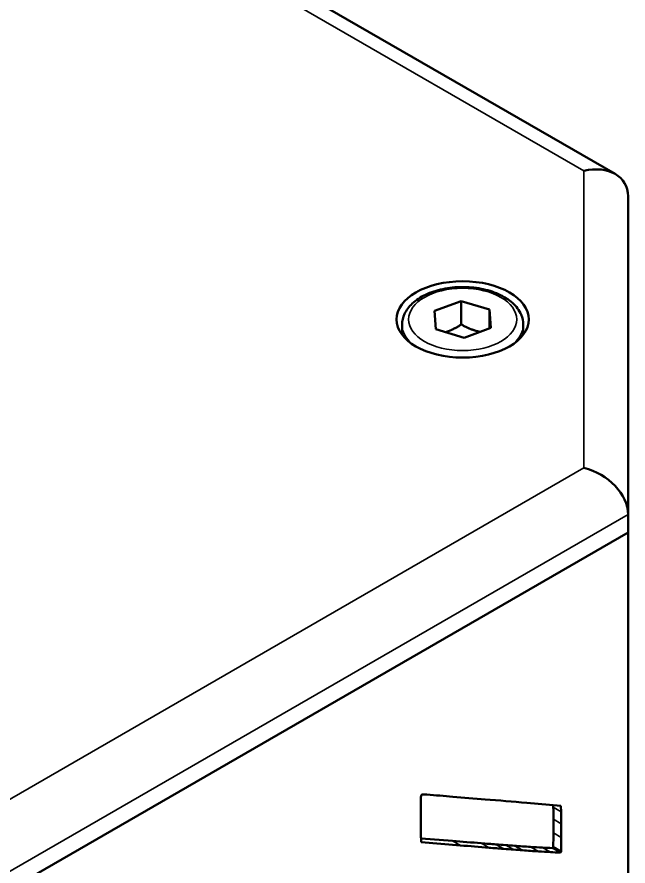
# Model space of a CAD drawing. Header units: inches. Extents: x -20.7 to 49, y -43 to 17.2.
# Drawn here: x 21.591 to 24.865, y 9.826 to 14.376 of the extents above; entities that cross this region are included whole.
import ezdxf

# ---------------------------------------------------------------- set-up
doc = ezdxf.new("R2010")
doc.units = ezdxf.units.IN
doc.header["$MEASUREMENT"] = 0
doc.layers.add('Visible (ANSI)', color=7, linetype='Continuous', lineweight=50)
doc.layers.add('Visible Narrow (ANSI)', color=7, linetype='Continuous', lineweight=35)

msp = doc.modelspace()

# ---------------------------------------------------------------- linework, layer by layer
at = {"layer": 'Visible (ANSI)'}
for p, q in [((24.7954, 13.5345), (18.4349, 17.2068)), ((24.8646, 11.7099), (24.8646, 13.4146)), ((23.8276, 12.8007), (23.9715, 12.8535)), ((23.9715, 12.8535), (24.1226, 12.8079)), ((23.9715, 12.7281), (23.9715, 12.8535)), ((23.8349, 12.7023), (23.8276, 12.8007)), ((24.1226, 12.8079), (24.1299, 12.7096)), ((24.1226, 12.7069), (24.1226, 12.8079)), ((23.654, 12.7262), (23.654, 12.6734)), ((23.9861, 12.6568), (23.8349, 12.7023)), ((24.1299, 12.7096), (23.9861, 12.6568)), ((24.3036, 12.7262), (24.3036, 12.6734)), ((24.8646, 11.6134), (24.8646, 11.7099)), ((18.4635, 7.9178), (24.8646, 11.6134)), ((18.4635, 7.9178), (24.8646, 11.6134)), ((24.8646, 8.9132), (24.8646, 11.6134)), ((24.322, 10.1643), (24.5054, 10.1487)), ((24.464, 10.1523), (24.4642, 10.1409)), ((24.5054, 10.1487), (24.506, 10.1168)), ((23.9246, 9.9604), (23.7556, 9.9741)), ((23.7567, 9.9533), (23.756, 9.9598)), ((23.9664, 9.9363), (23.7567, 9.9533))]:
    msp.add_line(p, q, dxfattribs=at)
for centre, major_axis, ratio, start_param, end_param in [((24.6284, 13.3582), (-0.2182, -0.126), 0.717439, 2.748894, 4.31969), ((24.6284, 11.7664), (0.2182, -0.126), 0.717439, 0.392699, 1.963495), ((24.3629, 10.5218), (0.4299, 0.7446), 0.57735, 2.319119, 2.341887), ((23.7644, 10.2019), (0.0064, 0.0111), 0.57735, 1.855505, 2.319119), ((23.761, 10.1983), (0.0044, 0.0144), 0.369154, 0.992925, 1.403772), ((23.7601, 10.2068), (0.0012, 0.00207), 0.57735, 0.810016, 1.5598), ((23.7591, 10.1976), (0.0065, 0.0113), 0.57735, 0.542219, 0.684073), ((23.7586, 10.1949), (0.008, 0.0139), 0.57735, 0.424428, 0.542219), ((23.758, 10.1927), (0.0093, 0.016), 0.57735, 0.318357, 0.424428), ((23.5296, 9.5378), (0.368, 0.6374), 0.57735, 0.267824, 0.318357), ((-90.0383, -286.3602), (162.6739, 281.7595), 0.57735, 0.267128, 0.267824), ((-31.6114, -134.3223), (79.2749, 137.3082), 0.57735, 0.265356, 0.267128), ((25.2902, 11.0419), (1.0857, 1.8805), 0.57735, 2.341888, 2.35768), ((67.9721, 35.7575), (31.2664, 54.155), 0.57735, 2.35768, 2.359068), ((-130.2414, -390.1564), (219.6242, 380.4003), 0.57735, 0.264527, 0.265356), ((21.3291, 8.2492), (-2.2175, -3.8407), 0.57735, 2.360756, 2.37874), ((21.3708, 8.2251), (-2.2175, -3.8407), 0.57735, 2.360756, 2.37874), ((38.2952, 18.525), (10.2815, 17.8081), 0.57735, 2.359068, 2.36174), ((19.6524, 7.2723), (-3.4031, -5.8943), 0.57735, 2.347713, 2.360756), ((32.0273, 14.8662), (5.8494, 10.1315), 0.57735, 2.36174, 2.365814), ((19.6941, 7.2482), (-3.4031, -5.8943), 0.57735, 2.347713, 2.360756), ((44.5612, 22.2418), (14.7126, 25.483), 0.57735, 2.365814, 2.367215), ((23.7978, 9.9898), (0.0298, 0.0516), 0.57735, 2.367215, 2.476683), ((-11.3293, -10.3115), (-25.3112, -43.8403), 0.57735, 2.345934, 2.347713), ((-11.2875, -10.3356), (-25.3112, -43.8403), 0.57735, 2.345934, 2.347713), ((669.9482, 1691.7623), (-922.5247, -1597.8597), 0.57735, 0.267366, 0.267502), ((669.99, 1691.7382), (-922.5247, -1597.8597), 0.57735, 0.267366, 0.267502), ((75.5563, 143.993), (-73.5277, -127.3536), 0.57735, 0.267502, 0.268366), ((75.5981, 143.9689), (-73.5277, -127.3536), 0.57735, 0.267502, 0.268366), ((41.8478, 56.0803), (-25.3072, -43.8333), 0.57735, 0.268366, 0.27005), ((36.2928, 41.5483), (-17.337, -30.0286), 0.57735, 0.270048, 0.272284), ((33.6493, 34.6047), (-13.5292, -23.4332), 0.57735, 0.272283, 0.277415), ((27.2655, 17.6781), (-4.249, -7.3594), 0.57735, 0.277416, 0.289579), ((39.137, 49.8758), (-21.8935, -37.9207), 0.57735, 0.289579, 0.291519), ((24.4608, 9.9254), (-0.00181, -0.00314), 0.57735, 0.291519, 1.570796), ((24.4587, 9.9267), (-0.00393, -0.00681), 0.57735, 1.570796, 2.345934), ((41.8896, 56.0562), (-25.3072, -43.8333), 0.57735, 0.268366, 0.27005), ((36.3346, 41.5242), (-17.337, -30.0286), 0.57735, 0.270048, 0.272284), ((33.6911, 34.5806), (-13.5292, -23.4332), 0.57735, 0.272283, 0.277415), ((27.3073, 17.6539), (-4.249, -7.3594), 0.57735, 0.277416, 0.289579), ((39.1788, 49.8517), (-21.8935, -37.9207), 0.57735, 0.289579, 0.291519), ((24.5026, 9.9013), (-0.00181, -0.00314), 0.57735, 0.291519, 1.570796), ((24.5005, 9.9026), (-0.00393, -0.00681), 0.57735, 1.570796, 2.345934)]:
    msp.add_ellipse(centre, major_axis=major_axis, ratio=ratio, start_param=start_param, end_param=end_param, dxfattribs=at)
msp.add_ellipse((23.9788, 12.7551), major_axis=(-0.3543, 0), ratio=0.57735, dxfattribs=at)
msp.add_open_spline([(23.654, 12.7262), (23.654, 12.7464), (23.6588, 12.7666), (23.6771, 12.8055), (23.6913, 12.8239), (23.7286, 12.8587), (23.7528, 12.8745), (23.8081, 12.9007), (23.8395, 12.9109), (23.9056, 12.9248), (23.9402, 12.9284), (24.0095, 12.9289), (24.0441, 12.9258), (24.1102, 12.9131), (24.1418, 12.9034), (24.1988, 12.878), (24.2244, 12.8621), (24.2658, 12.8251), (24.282, 12.8041), (24.2996, 12.7634), (24.3036, 12.7448), (24.3036, 12.7262)], degree=3, knots=[4.231553, 4.231553, 4.231553, 4.231553, 4.497348, 4.497348, 4.786972, 4.786972, 5.115067, 5.115067, 5.453778, 5.453778, 5.789911, 5.789911, 6.12447, 6.12447, 6.460386, 6.460386, 6.799038, 6.799038, 7.128638, 7.128638, 7.373146, 7.373146, 7.373146, 7.373146], dxfattribs=at)
for points, weights in [([(23.9715, 12.7281), (23.9263, 12.6989), (23.8869, 12.6867)], [1, 1.09193047859, 1.07460195935]), ([(24.0719, 12.6883), (24.0249, 12.6978), (23.9715, 12.7281)], [1.06779087633, 1.10454257713, 1])]:
    msp.add_rational_spline(points, weights, degree=2, dxfattribs=at)
at = {"layer": 'Visible Narrow (ANSI)'}
for p, q in [((18.3657, 17.1668), (24.6284, 13.551)), ((24.6284, 13.551), (24.6284, 11.9592)), ((24.6284, 11.9592), (18.3657, 8.3435)), ((18.4635, 8.0142), (24.8646, 11.7099)), ((24.506, 10.1168), (24.4642, 10.1409)), ((24.5068, 10.0522), (24.465, 10.0763)), ((24.5066, 9.9796), (24.4649, 10.0037)), ((23.9664, 9.9363), (23.9246, 9.9604)), ((24.1205, 9.9239), (24.0788, 9.948)), ((24.1986, 9.9177), (24.1569, 9.9418)), ((24.251, 9.9136), (24.2093, 9.9377)), ((24.2988, 9.91), (24.257, 9.9341)), ((24.3844, 9.904), (24.3427, 9.9282)), ((24.4485, 9.9004), (24.4068, 9.9245)), ((24.5014, 9.898), (24.4596, 9.9221)), ((24.5044, 9.9003), (24.4626, 9.9244)), ((24.506, 9.9057), (24.4643, 9.9298))]:
    msp.add_line(p, q, dxfattribs=at)
msp.add_ellipse((23.9788, 12.7551), major_axis=(-0.2894, 0), ratio=0.57735, dxfattribs=at)
for major_axis, start_param, end_param in [((-0.3248, 0), 0, 0.569132), ((0.3248, 0), 5.714053, 6.283185)]:
    msp.add_ellipse((23.9788, 12.7262), major_axis=major_axis, ratio=0.57735, start_param=start_param, end_param=end_param, dxfattribs=at)

doc.saveas('drawing.dxf')
